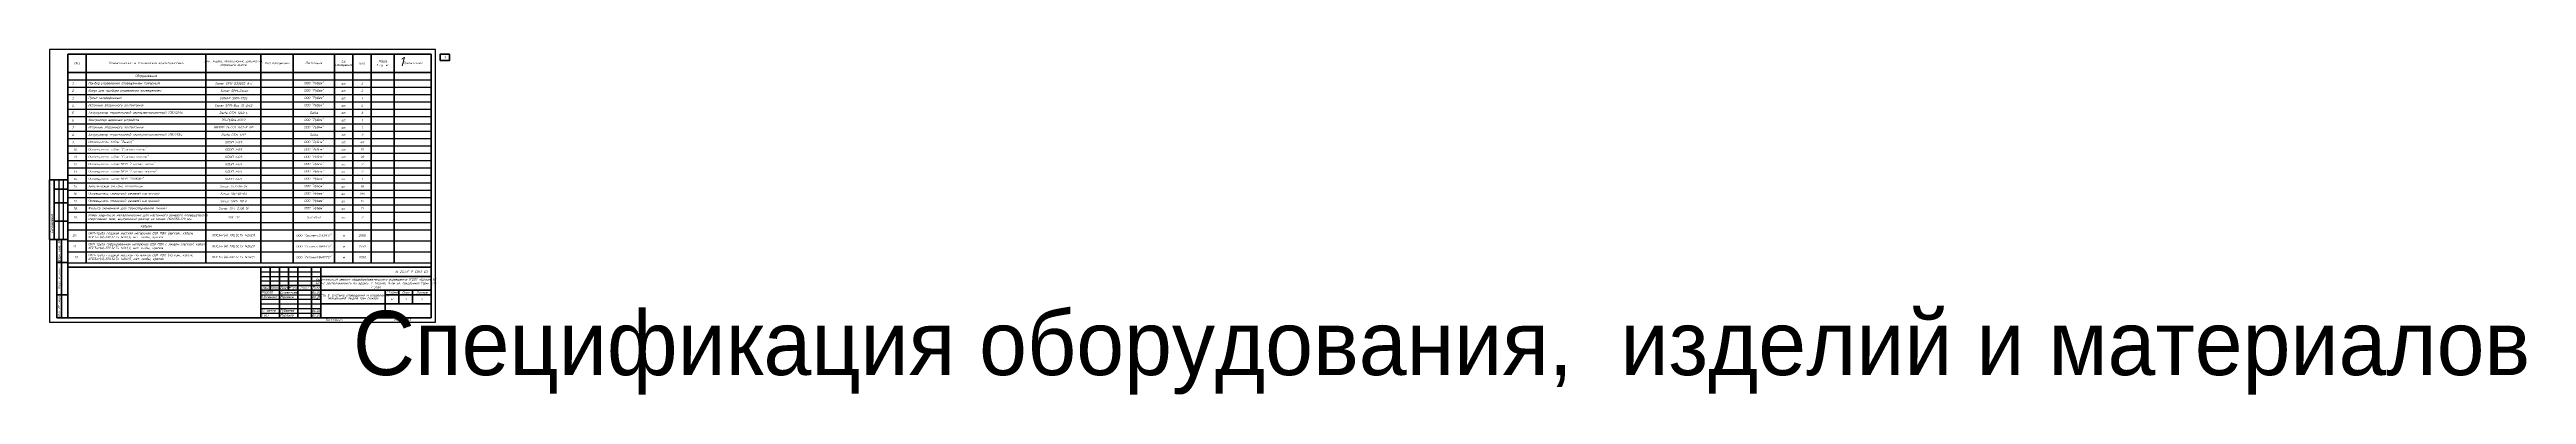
# Paper-space layout '1 Спецификация оборудования изделий и материалов' of a CAD drawing. Header units: millimetres. Extents: x 0 to 2694, y -79 to 297.
# The model-space entities are those that its viewports show. They can reach past a viewport. Long polylines and large blocks are cut down to what shows.
import ezdxf
from ezdxf.enums import TextEntityAlignment as Align

# ---------------------------------------------------------------- set-up
doc = ezdxf.new("R2018")
doc.units = ezdxf.units.MM
doc.layers.get('Defpoints').update_dxf_attribs({"color": 42})
doc.styles.add('ISOCPEUR', font='isocpeui.ttf', dxfattribs={"height": 250})
doc.styles.get("Standard").update_dxf_attribs({"font": 'arial.ttf'})

# ---------------------------------------------------------------- blocks, each defined once
blk = doc.blocks.new('*U22')
at = {"linetype": 'Continuous', "lineweight": 25}
for p, q in [((420, 297), (0, 297)), ((0, 297), (0, 0)), ((420, 0), (420, 297)), ((10, 155), (10, 90)), ((15, 155), (15, 90)), ((230, 55), (295, 55)), ((230, 50), (295, 50)), ((230, 45), (295, 45)), ((230, 30), (295, 30)), ((0, 0), (420, 0)), ((230, 25), (295, 25)), ((230, 20), (295, 20)), ((230, 15), (295, 15)), ((230, 10), (295, 10))]:
    blk.add_line(p, q, dxfattribs=at)
at = {"linetype": 'Continuous', "lineweight": 60}
for p, q in [((415, 292), (20, 292)), ((20, 292), (20, 5)), ((415, 5), (415, 292)), ((20, 155), (0, 155)), ((0, 155), (0, 90)), ((5, 155), (5, 90)), ((20, 145), (5, 145)), ((20, 130), (5, 130)), ((20, 110), (5, 110)), ((20, 90), (0, 90)), ((8, 90), (8, 5)), ((13, 90), (13, 5)), ((8, 65), (20, 65)), ((230, 60), (415, 60)), ((230, 5), (230, 60)), ((240, 60), (240, 35)), ((250, 60), (250, 5)), ((260, 60), (260, 35)), ((270, 60), (270, 5)), ((285, 60), (285, 5)), ((295, 5), (295, 60)), ((415, 5), (415, 60)), ((8, 30), (20, 30)), ((230, 40), (295, 40)), ((230, 35), (415, 35)), ((295, 50), (415, 50)), ((365, 35), (365, 5)), ((365, 30), (415, 30)), ((380, 35), (380, 20)), ((395, 35), (395, 20)), ((8, 5), (20, 5)), ((20, 5), (415, 5)), ((295, 20), (415, 20))]:
    blk.add_line(p, q, dxfattribs=at)
at = {"linetype": 'Continuous', "lineweight": 40}
blk.add_line((365, 5), (365, 35), dxfattribs=at)
at = {"lineweight": 60}
blk.add_lwpolyline([(425, 285), (435, 285), (435, 292), (425, 292)], close=True, dxfattribs=at)
at = {"linetype": 'Continuous', "char_height": 2.5, "attachment_point": 5, "rotation": 90, "style": 'ISOCPEUR'}
for s, insert, width in [('Согласовано', (2.5, 107.5), 35), ('Взам. инв. №', (10.5, 77.5), 25), ('Подп. и дата', (10.5, 47.5), 35), ('Инв. № подл.', (10.5, 17.5), 25)]:
    blk.add_mtext(s, dxfattribs=dict(at, insert=insert, width=width))
at = {"linetype": 'Continuous', "char_height": 2.5, "style": 'ISOCPEUR'}
for s, insert, width, attachment_point in [('16-25//Г-Р–СОУЭ', (405, 55), 110, 6), ('Разраб.', (231, 32.5), 19, 4), ('Проверил', (231, 27.5), 19, 4), ('Силантьев', (251, 32.5), 19, 4), ('Мурашов', (251, 27.5), 19, 4), ('06.26', (290, 32.5), 10, 5), ('06.26', (290, 27.5), 10, 5), ('Капитальный ремонт общеобразовательного учреждения (ГБОУ «Школа № 429»), расположенного по адресу: г. Москва, 5-ая ул. Соколиной Горы д.14 1 этап', (355, 42.5), 120, 5), ('Н. контр.', (231, 12.5), 19, 4), ('ГИП', (231, 7.5), 19, 4), ('Губарева', (251, 12.5), 19, 4), ('Мурашов', (251, 7.5), 19, 4), ('06.26', (290, 12.5), 10, 5), ('06.26', (290, 7.5), 10, 5), ('Копировал', (309.5, 2.5), 25, 5), ('Р', (372.5, 25), 15, 5), ('Формат', (380.5, 2.5), 16, 5)]:
    blk.add_mtext(s, dxfattribs=dict(at, insert=insert, width=width, attachment_point=attachment_point))
at = {"char_height": 2.5, "attachment_point": 5, "style": 'ISOCPEUR'}
for s, insert, width in [('Изм.', (235, 37.5), 10), ('{\\W0.9;Кол.уч}', (245, 37.5), 10), ('Лист', (255, 37.5), 10), ('№док', (265, 37.5), 10), ('Подп.', (277.5, 37.5), 15), ('Дата', (290, 37.5), 10), ('Стадия', (372.5, 32.5), 15), ('Лист', (387.5, 32.5), 15), ('Листов', (405, 32.5), 20)]:
    blk.add_mtext(s, dxfattribs=dict(at, insert=insert, width=width))
at = {"linetype": 'Continuous', "insert": (330, 27.5), "char_height": 2.5, "width": 70, "attachment_point": 5, "line_spacing_factor": 0.8, "style": 'ISOCPEUR'}
blk.add_mtext('Часть 5. Система оповещения и управления эвакуацией людей при пожаре', dxfattribs=at)
at = {"style": 'ISOCPEUR'}
for tag, p in [('Сквозная_нумерация', (430, 288.5)), ('Форма3_номер_листа', (387.5, 25)), ('Форма3_количество_листов', (405, 25))]:
    blk.add_attdef(tag, text='', height=2.5, dxfattribs=at).set_placement(p, align=Align.MIDDLE_CENTER)
blk.add_attdef('Форма3_дополнительный_шифр', text='', height=2.5, dxfattribs=at).set_placement((405, 55), align=Align.MIDDLE_LEFT)
at = {"lineweight": 30, "flags": 104}
blk.add_attdef('Форма3_наименование_чертежа', text='', height=2.5, dxfattribs=at).set_placement((330, 12.5), align=Align.MIDDLE_CENTER)
at = {"style": 'ISOCPEUR', "flags": 8}
blk.add_attdef('Формат', (388.5, 1.5), '', height=2.5, dxfattribs=at)
blk = doc.blocks.new('*T1')
at = {"color": 0, "linetype": 'ByBlock', "lineweight": 70, "transparency": 16777216}
for p, q in [((0, 0), (395, 0)), ((0, 0), (0, -227.2)), ((20, 0), (20, -227.2)), ((150, 0), (150, -227.2)), ((210, 0), (210, -227.2)), ((245, 0), (245, -227.2)), ((290, 0), (290, -227.2)), ((310, 0), (310, -227.2)), ((330, 0), (330, -227.2)), ((355, 0), (355, -227.2)), ((395, 0), (395, -227.2)), ((400, 0), (795, 0)), ((400, 0), (400, -233.3)), ((420, 0), (420, -233.3)), ((550, 0), (550, -233.3)), ((610, 0), (610, -233.3)), ((645, 0), (645, -233.3)), ((690, 0), (690, -233.3)), ((710, 0), (710, -233.3)), ((730, 0), (730, -233.3)), ((755, 0), (755, -233.3)), ((795, 0), (795, -233.3)), ((800, 0), (1195, 0)), ((800, 0), (800, -228)), ((820, 0), (820, -228)), ((950, 0), (950, -228)), ((1010, 0), (1010, -228)), ((1045, 0), (1045, -228)), ((1090, 0), (1090, -228)), ((1110, 0), (1110, -228)), ((1130, 0), (1130, -228)), ((1155, 0), (1155, -228)), ((1195, 0), (1195, -228)), ((1200, 0), (1595, 0)), ((1200, 0), (1200, -229)), ((1220, 0), (1220, -229)), ((1350, 0), (1350, -229)), ((1410, 0), (1410, -229)), ((1445, 0), (1445, -229)), ((1490, 0), (1490, -229)), ((1510, 0), (1510, -229)), ((1530, 0), (1530, -229)), ((1555, 0), (1555, -229)), ((1595, 0), (1595, -229)), ((1600, 0), (1995, 0)), ((1600, 0), (1600, -228.6)), ((1620, 0), (1620, -228.6)), ((1750, 0), (1750, -228.6)), ((1810, 0), (1810, -228.6)), ((1845, 0), (1845, -228.6)), ((1890, 0), (1890, -228.6)), ((1910, 0), (1910, -228.6)), ((1930, 0), (1930, -228.6)), ((1955, 0), (1955, -228.6)), ((1995, 0), (1995, -228.6)), ((2000, 0), (2395, 0)), ((2000, 0), (2000, -228)), ((2020, 0), (2020, -228)), ((2150, 0), (2150, -228)), ((2210, 0), (2210, -228)), ((2245, 0), (2245, -228)), ((2290, 0), (2290, -228)), ((2310, 0), (2310, -228)), ((2330, 0), (2330, -228)), ((2355, 0), (2355, -228)), ((2395, 0), (2395, -228)), ((2400, 0), (2795, 0)), ((2400, 0), (2400, -188)), ((2420, 0), (2420, -188)), ((2550, 0), (2550, -188)), ((2610, 0), (2610, -188)), ((2645, 0), (2645, -188)), ((2690, 0), (2690, -188)), ((2710, 0), (2710, -188)), ((2730, 0), (2730, -188)), ((2755, 0), (2755, -188)), ((2795, 0), (2795, -188)), ((0, -20), (395, -20)), ((2400, -188), (2795, -188))]:
    blk.add_line(p, q, dxfattribs=at)
at = {"color": 0, "linetype": 'ByBlock', "lineweight": 25, "transparency": 16777216}
for p, q in [((400, -20), (795, -20)), ((800, -20), (1195, -20)), ((1200, -20), (1595, -20)), ((1600, -20), (1995, -20)), ((2000, -20), (2395, -20)), ((2400, -20), (2795, -20)), ((0, -28), (395, -28)), ((0, -36), (395, -36)), ((0, -44), (395, -44)), ((0, -52), (395, -52)), ((400, -31.9), (795, -31.9)), ((400, -39.9), (795, -39.9)), ((800, -28), (1195, -28)), ((800, -36), (1195, -36)), ((800, -44), (1195, -44)), ((800, -52), (1195, -52)), ((1200, -28), (1595, -28)), ((1200, -36), (1595, -36)), ((1200, -44), (1595, -44)), ((1200, -52), (1595, -52)), ((1600, -28), (1995, -28)), ((1600, -36), (1995, -36)), ((1600, -44), (1995, -44)), ((1600, -52), (1995, -52)), ((2000, -28), (2395, -28)), ((2000, -36), (2395, -36)), ((2000, -44), (2395, -44)), ((2000, -52), (2395, -52)), ((2400, -28), (2795, -28)), ((2400, -36), (2795, -36)), ((2400, -44), (2795, -44)), ((2400, -52), (2795, -52)), ((0, -60), (395, -60)), ((0, -68), (395, -68)), ((0, -76), (395, -76)), ((400, -56), (795, -56)), ((400, -67.9), (795, -67.9)), ((400, -75.9), (795, -75.9)), ((800, -60), (1195, -60)), ((800, -68), (1195, -68)), ((800, -76), (1195, -76)), ((1200, -60), (1595, -60)), ((1200, -68), (1595, -68)), ((1200, -76), (1595, -76)), ((1600, -60), (1995, -60)), ((1600, -68), (1995, -68)), ((1600, -76), (1995, -76)), ((2000, -60), (2395, -60)), ((2000, -68), (2395, -68)), ((2000, -76), (2395, -76)), ((2400, -60), (2795, -60)), ((2400, -68), (2795, -68)), ((2400, -76), (2795, -76)), ((0, -84), (395, -84)), ((0, -92), (395, -92)), ((0, -100), (395, -100)), ((400, -87.8), (795, -87.8)), ((400, -99.2), (795, -99.2)), ((400, -107.2), (795, -107.2)), ((800, -84), (1195, -84)), ((800, -92), (1195, -92)), ((800, -100), (1195, -100)), ((1200, -84), (1595, -84)), ((1200, -92), (1595, -92)), ((1200, -100), (1595, -100)), ((1600, -84), (1995, -84)), ((1600, -92), (1995, -92)), ((1600, -100), (1995, -100)), ((2000, -84), (2395, -84)), ((2000, -92), (2395, -92)), ((2000, -100), (2395, -100)), ((2400, -84), (2795, -84)), ((2400, -92), (2795, -92)), ((2400, -100), (2795, -100)), ((0, -108), (395, -108)), ((0, -116), (395, -116)), ((0, -124), (395, -124)), ((0, -132), (395, -132)), ((400, -115.2), (795, -115.2)), ((400, -123.2), (795, -123.2)), ((400, -131.2), (795, -131.2)), ((800, -108), (1195, -108)), ((800, -116), (1195, -116)), ((800, -124), (1195, -124)), ((800, -132), (1195, -132)), ((1200, -108), (1595, -108)), ((1200, -116), (1595, -116)), ((1200, -124), (1595, -124)), ((1200, -132), (1595, -132)), ((1600, -108), (1995, -108)), ((1600, -116), (1995, -116)), ((1600, -124), (1995, -124)), ((1600, -132), (1995, -132)), ((2000, -108), (2395, -108)), ((2000, -116), (2395, -116)), ((2000, -124), (2395, -124)), ((2000, -132), (2395, -132)), ((2400, -108), (2795, -108)), ((2400, -116), (2795, -116)), ((2400, -124), (2795, -124)), ((2400, -132), (2795, -132)), ((0, -140), (395, -140)), ((0, -148), (395, -148)), ((0, -156), (395, -156)), ((400, -139.2), (795, -139.2)), ((400, -149.9), (795, -149.9)), ((400, -157.9), (795, -157.9)), ((800, -140), (1195, -140)), ((800, -148), (1195, -148)), ((800, -156), (1195, -156)), ((1200, -140), (1595, -140)), ((1200, -148), (1595, -148)), ((1200, -156), (1595, -156)), ((1600, -140), (1995, -140)), ((1600, -148), (1995, -148)), ((1600, -156), (1995, -156)), ((2000, -140), (2395, -140)), ((2000, -148), (2395, -148)), ((2000, -156), (2395, -156)), ((2400, -140), (2795, -140)), ((2400, -148), (2795, -148)), ((2400, -156), (2795, -156)), ((0, -164), (395, -164)), ((0, -172), (395, -172)), ((0, -183.4), (395, -183.4)), ((400, -165.9), (795, -165.9)), ((400, -173.9), (795, -173.9)), ((400, -181.9), (795, -181.9)), ((800, -164), (1195, -164)), ((800, -172), (1195, -172)), ((800, -180), (1195, -180)), ((800, -188), (1195, -188)), ((1200, -164), (1595, -164)), ((1200, -172), (1595, -172)), ((1200, -180), (1595, -180)), ((1200, -188), (1595, -188)), ((1600, -164), (1995, -164)), ((1600, -172), (1995, -172)), ((1600, -180), (1995, -180)), ((1600, -188), (1995, -188)), ((2000, -164), (2395, -164)), ((2000, -172), (2395, -172)), ((2000, -180), (2395, -180)), ((2000, -188), (2395, -188)), ((2400, -164), (2795, -164)), ((2400, -172), (2795, -172)), ((2400, -180), (2795, -180)), ((0, -191.4), (395, -191.4)), ((0, -203.3), (395, -203.3)), ((0, -215.2), (395, -215.2)), ((400, -189.9), (795, -189.9)), ((400, -197.9), (795, -197.9)), ((400, -205.9), (795, -205.9)), ((400, -213.9), (795, -213.9)), ((800, -196), (1195, -196)), ((800, -204), (1195, -204)), ((800, -212), (1195, -212)), ((1200, -196), (1595, -196)), ((1200, -204.4), (1595, -204.4)), ((1200, -212.8), (1595, -212.8)), ((1600, -196.4), (1995, -196.4)), ((1600, -204.4), (1995, -204.4)), ((1600, -212.4), (1995, -212.4)), ((2000, -196), (2395, -196)), ((2000, -204), (2395, -204)), ((2000, -212), (2395, -212)), ((0, -227.2), (395, -227.2)), ((400, -221.9), (795, -221.9)), ((400, -233.3), (795, -233.3)), ((800, -220), (1195, -220)), ((800, -228), (1195, -228)), ((1200, -221), (1595, -221)), ((1200, -229), (1595, -229)), ((1600, -220.4), (1995, -220.4)), ((1600, -228.6), (1995, -228.6)), ((2000, -220), (2395, -220)), ((2000, -228), (2395, -228))]:
    blk.add_line(p, q, dxfattribs=at)
at = {"transparency": 16777216, "char_height": 2.5, "style": 'ISOCPEUR'}
for s, insert, width, attachment_point in [('Поз.', (10, -10), 19, 5), ('Наименование и техническая характеристика', (85, -10), 125, 5), ('Оборудование', (85, -24), 126, 5), ('Тип, марка, обозначение документа, опросного листа', (180, -10), 59, 5), ('Код продукции', (227.5, -10), 34, 5), ('Поставщик', (267.5, -10), 44, 5), ('Ед. измерения', (300, -10), 19, 5), ('Кол.', (320, -10), 19, 5), ('Масса\\P1 ед. кг', (342.5, -10), 24, 5), ('Примечание', (375, -10), 39, 5), ('23.\xa0\xa0', (410, -26), 16, 5), ('Поз.', (410, -10), 19, 5), ('ОКЛ-труба гофрированная негорючая D20 ПВХ с зондом (легкая), кабель КПСЭнг(А)-FRLSLTx 1х2х0,5, мет. скобы, крепеж', (422, -26), 126, 4), ('Наименование и техническая характеристика', (485, -10), 125, 5), ('Тип, марка, обозначение документа, опросного листа', (580, -10), 59, 5), ('КПCЭнг(А)-FRLSLTx 1х2х0,5', (580, -26), 56, 5), ('Код продукции', (627.5, -10), 34, 5), ('ООО "СегментЭНЕРГО"', (667.5, -26), 41, 5), ('Поставщик', (667.5, -10), 44, 5), ('Ед. измерения', (700, -10), 19, 5), ('м', (700, -26), 16, 5), ('Кол.', (720, -10), 19, 5), ('630', (720, -26), 16, 5), ('Масса\\P1 ед. кг', (742.5, -10), 24, 5), ('Примечание', (775, -10), 39, 5), ('Поз.', (810, -10), 19, 5), ('Наименование и техническая характеристика', (885, -10), 125, 5), ('Тип, марка, обозначение документа, опросного листа', (980, -10), 59, 5), ('Код продукции', (1027.5, -10), 34, 5), ('Поставщик', (1067.5, -10), 44, 5), ('Ед. измерения', (1100, -10), 19, 5), ('Кол.', (1120, -10), 19, 5), ('Масса\\P1 ед. кг', (1142.5, -10), 24, 5), ('Примечание', (1175, -10), 39, 5), ('Поз.', (1210, -10), 19, 5), ('Наименование и техническая характеристика', (1285, -10), 125, 5), ('Тип, марка, обозначение документа, опросного листа', (1380, -10), 59, 5), ('Код продукции', (1427.5, -10), 34, 5), ('Поставщик', (1467.5, -10), 44, 5), ('Ед. измерения', (1500, -10), 19, 5), ('Кол.', (1520, -10), 19, 5), ('Масса\\P1 ед. кг', (1542.5, -10), 24, 5), ('Примечание', (1575, -10), 39, 5), ('Поз.', (1610, -10), 19, 5), ('Наименование и техническая характеристика', (1685, -10), 125, 5), ('Тип, марка, обозначение документа, опросного листа', (1780, -10), 59, 5), ('Код продукции', (1827.5, -10), 34, 5), ('Поставщик', (1867.5, -10), 44, 5), ('Ед. измерения', (1900, -10), 19, 5), ('Кол.', (1920, -10), 19, 5), ('Масса\\P1 ед. кг', (1942.5, -10), 24, 5), ('Примечание', (1975, -10), 39, 5), ('Поз.', (2010, -10), 19, 5), ('Наименование и техническая характеристика', (2085, -10), 125, 5), ('Тип, марка, обозначение документа, опросного листа', (2180, -10), 59, 5), ('Код продукции', (2227.5, -10), 34, 5), ('Поставщик', (2267.5, -10), 44, 5), ('Ед. измерения', (2300, -10), 19, 5), ('Кол.', (2320, -10), 19, 5), ('Масса\\P1 ед. кг', (2342.5, -10), 24, 5), ('Примечание', (2375, -10), 39, 5), ('Поз.', (2410, -10), 19, 5), ('Наименование и техническая характеристика', (2485, -10), 125, 5), ('Тип, марка, обозначение документа, опросного листа', (2580, -10), 59, 5), ('Код продукции', (2627.5, -10), 34, 5), ('Поставщик', (2667.5, -10), 44, 5), ('Ед. измерения', (2700, -10), 19, 5), ('Кол.', (2720, -10), 19, 5), ('Масса\\P1 ед. кг', (2742.5, -10), 24, 5), ('Примечание', (2775, -10), 39, 5), ('2.\xa0\xa0\xa0 \xa0', (10, -40), 16, 5), ('3.\xa0\xa0\xa0 \xa0', (10, -48), 16, 5), ('1.\xa0\xa0\xa0 \xa0', (10, -32), 16, 5), ('Прибор управления оповещением пожарный ', (22, -32), 126, 4), ('Кожух для прибора управления оповещением', (22, -40), 126, 4), ('Пульт микрофонный ', (22, -48), 126, 4), ('Sonar SPM-B20085-AW', (180, -32), 56, 5), ('SONAR SRM-7020', (180, -48), 56, 5), (' Sonar SPM-Cover ', (180, -40), 56, 5), ('ООО "Рубеж"', (267.5, -32), 41, 5), ('ООО "Рубеж"', (267.5, -40), 41, 5), ('ООО "Рубеж"', (267.5, -48), 41, 5), ('шт.', (300, -32), 16, 5), ('шт.', (300, -40), 16, 5), ('шт.', (300, -48), 16, 5), ('2', (320, -32), 16, 5), ('2', (320, -40), 16, 5), ('1', (320, -48), 16, 5), ('24.\xa0\xa0', (410, -35.9), 16, 5), ('25.\xa0\xa0', (410, -48), 19.8, 5), ('Кабель электрический', (422, -35.9), 126, 4), ('ОКЛ-труба гофрированная негорючая D20 ПВХ с зондом (легкая), кабель СегментЛАН F/UTP Cat5e PVCLSнг(А)-FRLSLTx 2х2х0,52, мет. скобы, крепеж', (422, -48), 126, 4), ('FUTP Cat5e PVCLSнг(А)-FRLSLTx 2х2х0,52', (580, -48), 56, 5), ('КПCЭнг(А)-FRLSLTx 1х2х1,5 ', (580, -35.9), 56, 5), ('ООО "СегментЭНЕРГО"', (667.5, -35.9), 41, 5), ('ООО "СегментЭНЕРГО"', (667.5, -48), 41, 5), ('м', (700, -35.9), 16, 5), ('м', (700, -48), 16, 5), ('75', (720, -35.9), 16, 5), ('15', (720, -48), 16, 5), ('4.\xa0\xa0\xa0 \xa0', (10, -56), 16, 5), ('5.\xa0\xa0\xa0 \xa0', (10, -64), 16, 5), ('6.\xa0\xa0\xa0 \xa0', (10, -72), 16, 5), ('7.\xa0\xa0\xa0 \xa0', (10, -80), 16, 5), ('Аккумулятор герметичный свинцово-кислотный 12В/40Ач', (22, -64), 126, 4), ('Источник вторичного эл/питания ', (22, -56), 126, 4), ('Контроллер адресных устройств', (22, -72), 126, 4), ('Источник вторичного эл/питания', (22, -80), 126, 4), ('ИВЭПР 24/2,5 2х17-Р БР', (180, -80), 56, 5), ('Sonar SPM-Box 12 2х40', (180, -56), 56, 5), ('Delta DTM 1240 L', (180, -64), 56, 5), ('R3-Рубеж-КАУ2', (180, -72), 56, 5), ('ООО "Рубеж"', (267.5, -56), 41, 5), ('ООО "Рубеж"', (267.5, -72), 41, 5), ('ООО "Рубеж"', (267.5, -80), 41, 5), ('Delta', (267.5, -64), 41, 5), ('шт.', (300, -56), 16, 5), ('шт.', (300, -64), 16, 5), ('шт.', (300, -72), 16, 5), ('шт.', (300, -80), 16, 5), ('4', (320, -56), 16, 5), ('8', (320, -64), 16, 5), ('1', (320, -72), 16, 5), ('1', (320, -80), 16, 5), ('26.\xa0\xa0', (410, -62), 19.8, 5), ('27.\xa0\xa0', (410, -81.9), 19.8, 5), ('ОКЛ-труба гофрированная негорючая D20 ПВХ с зондом (легкая), кабель КПСВВнг(А)-FRLSLTx 2х2х1,0, мет. скобы, крепеж', (422, -62), 126, 4), ('ОКЛ СегментЛАЙН-МЛ в составе металлического перфорированного кабельного лотка 50х50 и элементов крепления', (422, -81.9), 126, 4), ('Материалы', (485, -71.9), 126, 5), (' КПСВВнг(А)-FRLSLTx 2х2х1,0 ', (580, -62), 56, 5), ('СегментЛАЙН-МЛ', (580, -81.9), 56, 5), ('ООО "СегментЭНЕРГО"', (667.5, -62), 41, 5), ('ООО "СегментЭНЕРГО"', (667.5, -81.9), 41, 5), ('м', (700, -62), 16, 5), ('40', (720, -62), 16, 5), ('5', (720, -81.9), 16, 5), ('8.\xa0\xa0\xa0 \xa0', (10, -88), 16, 5), ('9.\xa0\xa0\xa0 \xa0', (10, -96), 16, 5), ('10. \xa0', (10, -104), 16, 5), ('Аккумулятор герметичный свинцово-кислотный 12В/17Ач', (22, -88), 126, 4), ('Оповещатель табло "Выход"', (22, -96), 126, 4), ('Оповещатель табло "Стрелка влево"', (22, -104), 126, 4), ('Delta DTM 1217', (180, -88), 56, 5), ('ОПОП 1-R3', (180, -96), 56, 5), ('ОПОП 1-R3', (180, -104), 56, 5), ('ООО "Рубеж"', (267.5, -96), 41, 5), ('ООО "Рубеж"', (267.5, -104), 41, 5), ('Delta', (267.5, -88), 41, 5), ('шт.', (300, -88), 16, 5), ('шт.', (300, -96), 16, 5), ('шт.', (300, -104), 16, 5), ('49', (320, -96), 16, 5), ('51', (320, -104), 16, 5), ('2', (320, -88), 16, 5), ('28.\xa0\xa0', (410, -93.5), 19.8, 5), ('29.\xa0\xa0', (410, -103.2), 19.8, 5), ('Минеральная вата негорючая плотностью не менее 100 кг/м3 для кабельных проходок в составе сертифицированной огнезащитной заделки', (422, -93.5), 126, 4), ('Огнезащитный терморасширяющийся герметик', (422, -103.2), 126, 4), ('ОГНЕЗА ГТ', (580, -103.2), 56, 5), ('ОГНЕЗА', (580, -93.5), 56, 5), ('ОГНЕЗА', (667.5, -93.5), 41, 5), ('ОГНЕЗА', (667.5, -103.2), 41, 5), ('компл.', (700, -93.5), 16, 5), ('шт.', (700, -103.2), 16, 5), ('м', (700, -81.9), 16, 5), ('15', (720, -103.2), 16, 5), ('5', (720, -93.5), 16, 5), ('12. \xa0', (10, -120), 16, 5), ('13. \xa0', (10, -128), 16, 5), ('11. \xa0', (10, -112), 16, 5), ('Оповещатель табло "Стрелка вправо"', (22, -112), 126, 4), ('Оповещатель табло МГН "Стрелка влево" ', (22, -120), 126, 4), ('Оповещатель табло МГН "Стрелка вправо"', (22, -128), 126, 4), ('Оповещатель табло МГН "ПОЖАР"', (22, -136), 126, 4), ('ОПОП 1-R3', (180, -112), 56, 5), ('ОПОП 1-R3', (180, -120), 56, 5), ('ОПОП 1-R3', (180, -128), 56, 5), ('ООО "Рубеж"', (267.5, -112), 41, 5), ('ООО "Рубеж"', (267.5, -120), 41, 5), ('ООО "Рубеж"', (267.5, -128), 41, 5), ('ООО "Рубеж"', (267.5, -136), 41, 5), ('шт.', (300, -112), 16, 5), ('шт.', (300, -120), 16, 5), ('шт.', (300, -128), 16, 5), ('98', (320, -112), 16, 5), ('2', (320, -120), 16, 5), ('2', (320, -128), 16, 5), ('30.\xa0\xa0', (410, -111.2), 19.8, 5), ('32.\xa0\xa0', (410, -127.2), 19.8, 5), ('33.\xa0\xa0', (410, -135.2), 19.8, 5), ('31.\xa0\xa0', (410, -119.2), 19.8, 5), ('Блок кабельный У-136 перфорированный, 1 уп. = 100 шт.', (422, -111.2), 126, 4), ('Стяжки кабельные стальные для ОКЛ СегментЛАЙН', (422, -119.2), 126, 4), ('Мини-канал', (422, -127.2), 126, 4), ('Муфта соединительная LSLTx FR НГ белая DN3/4, 1 уп. = 100 шт.', (422, -135.2), 126, 4), ('СЭ 62х62', (580, -127.2), 56, 5), ('У-136', (580, -111.2), 56, 5), ('СЭ', (580, -119.2), 56, 5), ('ООО "СегментЭНЕРГО"', (667.5, -119.2), 41, 5), ('ООО "СегментЭНЕРГО"', (667.5, -127.2), 41, 5), ('ООО "СегментЭНЕРГО"', (667.5, -135.2), 41, 5), ('Rexant', (667.5, -111.2), 41, 5), ('уп.', (700, -111.2), 16, 5), ('уп.', (700, -119.2), 16, 5), ('уп.', (700, -135.2), 16, 5), ('м', (700, -127.2), 16, 5), ('40', (720, -119.2), 16, 5), ('20', (720, -127.2), 16, 5), ('10', (720, -111.2), 16, 5), ('8', (720, -135.2), 16, 5), ('14. \xa0', (10, -136), 16, 5), ('15. \xa0', (10, -144), 16, 5), ('16. \xa0', (10, -152), 16, 5), ('17. \xa0', (10, -160), 16, 5), ('Акустическая система потолочная', (22, -144), 126, 4), ('Оповещатель пожарный речевой настенный ', (22, -152), 126, 4), ('Оповещатель пожарный речевой настенный ', (22, -160), 126, 4), ('Sonar SCS-06-03', (180, -144), 56, 5), ('Sonar SWS-110W', (180, -160), 56, 5), ('Sonar SW-06-03', (180, -152), 56, 5), ('ОПОП 1-R3', (180, -136), 56, 5), ('ООО "Рубеж"', (267.5, -144), 41, 5), ('ООО "Рубеж"', (267.5, -152), 41, 5), ('ООО "Рубеж"', (267.5, -160), 41, 5), ('шт.', (300, -136), 16, 5), ('шт.', (300, -144), 16, 5), ('шт.', (300, -152), 16, 5), ('шт.', (300, -160), 16, 5), ('196', (320, -152), 16, 5), ('96', (320, -144), 16, 5), ('14', (320, -160), 16, 5), ('1', (320, -136), 16, 5), ('34.\xa0\xa0', (410, -144.6), 19.8, 5), ('35.\xa0\xa0', (410, -153.9), 19.8, 5), ('36.\xa0\xa0', (410, -161.9), 19.8, 5), ('Поворот угловой разворачивающий LSLTx FR НГ белый DN3/4, 1 уп. = 100 шт.', (422, -144.6), 126, 4), ('Поворот угловой LSLTx FR НГ белый DN3/4, 1 уп. = 70 шт.', (422, -153.9), 126, 4), ('Кожух защитный, белый, для речевых оповещателей', (422, -161.9), 126, 4), ('ЗСК 212', (580, -161.9), 56, 5), ('ООО "СегментЭНЕРГО"', (667.5, -144.6), 41, 5), ('ООО "СегментЭНЕРГО"', (667.5, -153.9), 41, 5), ('Safegrid', (667.5, -161.9), 41, 5), ('уп.', (700, -144.6), 16, 5), ('уп.', (700, -153.9), 16, 5), ('шт.', (700, -161.9), 16, 5), ('10', (720, -153.9), 16, 5), ('5', (720, -144.6), 16, 5), ('2', (720, -161.9), 16, 5), ('18. \xa0', (10, -168), 16, 5), ('19. \xa0', (10, -177.7), 16, 5), ('Кожух защитный металлический для настенного речевого оповещателя в спортивном зале, внутренний размер не менее 260х350х120 мм', (22, -177.7), 126, 4), ('Фильтр оконечный для трансляционной линии ', (22, -168), 126, 4), ('Кабели', (85, -187.4), 126, 5), ('Sonar SFT-2300-М', (180, -168), 56, 5), ('ЗСК 211', (180, -177.7), 56, 5), ('ООО "Рубеж"', (267.5, -168), 41, 5), ('SafeGrid', (267.5, -177.7), 41, 5), ('шт.', (300, -168), 16, 5), ('шт.', (300, -177.7), 16, 5), ('11', (320, -168), 16, 5), ('2', (320, -177.7), 16, 5), ('38.\xa0', (410, -177.9), 19.8, 5), ('39.\xa0', (410, -185.9), 19.8, 5), ('37.\xa0 ', (410, -169.9), 19.8, 5), ('Прямой зажимной подвес', (422, -177.9), 126, 4), ('Труба стальная ∅32', (422, -169.9), 126, 4), ('Трос из нержавеющей стали от 0,8 мм', (422, -185.9), 126, 4), ('ГОСТ 10704-91', (580, -169.9), 56, 5), ('WRSS-2', (580, -185.9), 56, 5), ('A299', (580, -177.9), 56, 5), ('АДВ КАПС', (667.5, -177.9), 41, 5), ('АДВ КАПС', (667.5, -185.9), 41, 5), ('Россия', (667.5, -169.9), 41, 5), ('шт.', (700, -177.9), 16, 5), ('м', (700, -169.9), 16, 5), ('м', (700, -185.9), 16, 5), ('290', (720, -177.9), 16, 5), ('300', (720, -185.9), 16, 5), ('30', (720, -169.9), 16, 5), ('20.\xa0\xa0\xa0', (10, -197.4), 16, 5), ('21.\xa0\xa0\xa0', (10, -209.3), 16, 5), ('ОКЛ-труба гладкая жесткая негорючая D20 ПВХ (легкая), кабель КПСЭнг(А)-FRLSLTx 1х2х1,0, мет. скобы, крепеж', (22, -197.4), 126, 4), ('ОКЛ-труба гофрированная негорючая D20 ПВХ с зондом (легкая), кабель КПСЭнг(А)-FRLSLTx 1х2х1,0, мет. скобы, крепеж', (22, -209.3), 126, 4), ('КПCЭнг(А)-FRLSLTx 1х2х2,0', (180, -197.4), 56, 5), ('КПCЭнг(А)-FRLSLTx 1х2х2,0', (180, -209.3), 56, 5), ('ООО "СегментЭНЕРГО"', (267.5, -197.4), 41, 5), ('ООО "СегментЭНЕРГО"', (267.5, -209.3), 41, 5), ('м', (300, -197.4), 16, 5), ('м', (300, -209.3), 16, 5), ('2000', (320, -197.4), 16, 5), ('1550', (320, -209.3), 16, 5), ('40.\xa0', (410, -193.9), 19.8, 5), ('42.\xa0', (410, -209.9), 19.8, 5), ('41.\xa0', (410, -201.9), 19.8, 5), ('Регулируемый вертикальный зажим Z22 для троса', (422, -193.9), 126, 4), ('Одинарный алюминиевый зажим Z-1', (422, -201.9), 126, 4), ('Шпилька оцинкованная М6х1000 мм DIN 975/976', (422, -209.9), 126, 4), ('PRO8.2385', (580, -209.9), 56, 5), ('Z-1/1', (580, -201.9), 56, 5), ('Z22', (580, -193.9), 56, 5), ('АДВ КАПС', (667.5, -193.9), 41, 5), ('АДВ КАПС', (667.5, -201.9), 41, 5), ('Промрукав', (667.5, -209.9), 41, 5), ('шт.', (700, -193.9), 16, 5), ('шт.', (700, -201.9), 16, 5), ('м', (700, -209.9), 16, 5), ('300', (720, -193.9), 16, 5), ('300', (720, -201.9), 16, 5), ('300', (720, -209.9), 16, 5), ('22.\xa0', (10, -221.2), 16, 5), ('ОКЛ-труба гладкая жесткая негорючая D20 ПВХ (легкая), кабель КПСЭнг(А)-FRLSLTx 1х2х0,5, мет. скобы, крепеж', (22, -221.2), 126, 4), ('КПCЭнг(А)-FRLSLTx 1х2х0,5', (180, -221.2), 56, 5), ('ООО "СегментЭНЕРГО"', (267.5, -221.2), 41, 5), ('м', (300, -221.2), 16, 5), ('2000', (320, -221.2), 16, 5), ('43.\xa0\xa0', (410, -217.9), 19.8, 5), ('44.\xa0\xa0', (410, -227.6), 19.8, 5), ('Анкер забивной стальной оцинкованный, М6 8х25, 1 уп. = 100 шт.', (422, -217.9), 126, 4), ('Гайка с насечкой, препятствующей откручиванию, оцинкованная М6 DIN 6923, 1 уп. = 100 шт.', (422, -227.6), 126, 4), ('PRO8.2366', (580, -227.6), 56, 5), ('PRO8.2341', (580, -217.9), 56, 5), ('Промрукав', (667.5, -217.9), 41, 5), ('Промрукав', (667.5, -227.6), 41, 5), ('уп.', (700, -217.9), 16, 5), ('уп.', (700, -227.6), 16, 5), ('3', (720, -217.9), 16, 5), ('6', (720, -227.6), 16, 5)]:
    blk.add_mtext(s, dxfattribs=dict(at, insert=insert, width=width, attachment_point=attachment_point))

msp = doc.modelspace()

# ---------------------------------------------------------------- block references
msp.add_blockref('*T1', (0, 232))

# ---------------------------------------------------------------- texts
at = {"layer": 'Defpoints', "insert": (363, 224), "char_height": 10, "width": 16, "attachment_point": 5, "style": 'ISOCPEUR'}
msp.add_mtext('1', dxfattribs=at)

psp = doc.layouts.new('1 Спецификация оборудования  изделий и материалов')

# ---------------------------------------------------------------- linework, layer by layer
at = {"layer": 'Defpoints', "lineweight": 70}
psp.add_lwpolyline([(20, 272), (415, 272), (415, 60), (20, 60)], close=True, dxfattribs=at)

# ---------------------------------------------------------------- block references
ref = psp.add_blockref('*U22', (0, 0))
ref.add_attrib('Формат', 'А3', (388.5, 1.5), dxfattribs={"height": 2.5, "style": 'ISOCPEUR'})
ref.add_attrib('Форма3_номер_листа', '1', dxfattribs={"height": 2.5, "style": 'ISOCPEUR'}).set_placement((387.5, 25), align=Align.MIDDLE_CENTER)
lines = psp.add_mtext('Спецификация оборудования,  изделий и материалов', dxfattribs={"insert": (330, 12.5), "char_height": 70, "attachment_point": 1})
ref.add_attrib('Форма3_наименование_чертежа', '', (330, 12.5), dxfattribs={"flags": 104}).embed_mtext(lines)
ref.add_attrib('Форма3_дополнительный_шифр', '-СО', dxfattribs={"height": 2.5, "style": 'ISOCPEUR'}).set_placement((405, 55), align=Align.MIDDLE_LEFT)
ref.add_attrib('Сквозная_нумерация', '9', dxfattribs={"height": 2.5, "style": 'ISOCPEUR'}).set_placement((430, 288.5), align=Align.MIDDLE_CENTER)
ref.add_attrib('Форма3_количество_листов', '2', dxfattribs={"height": 2.5, "style": 'ISOCPEUR'}).set_placement((405, 25), align=Align.MIDDLE_CENTER)

# ---------------------------------------------------------------- viewports
at = {"layer": 'Defpoints'}
psp.add_viewport(center=(217.5, 176), size=(395, 232), view_center_point=(197.5, 116), view_height=232, dxfattribs=at)

doc.saveas('drawing.dxf')
